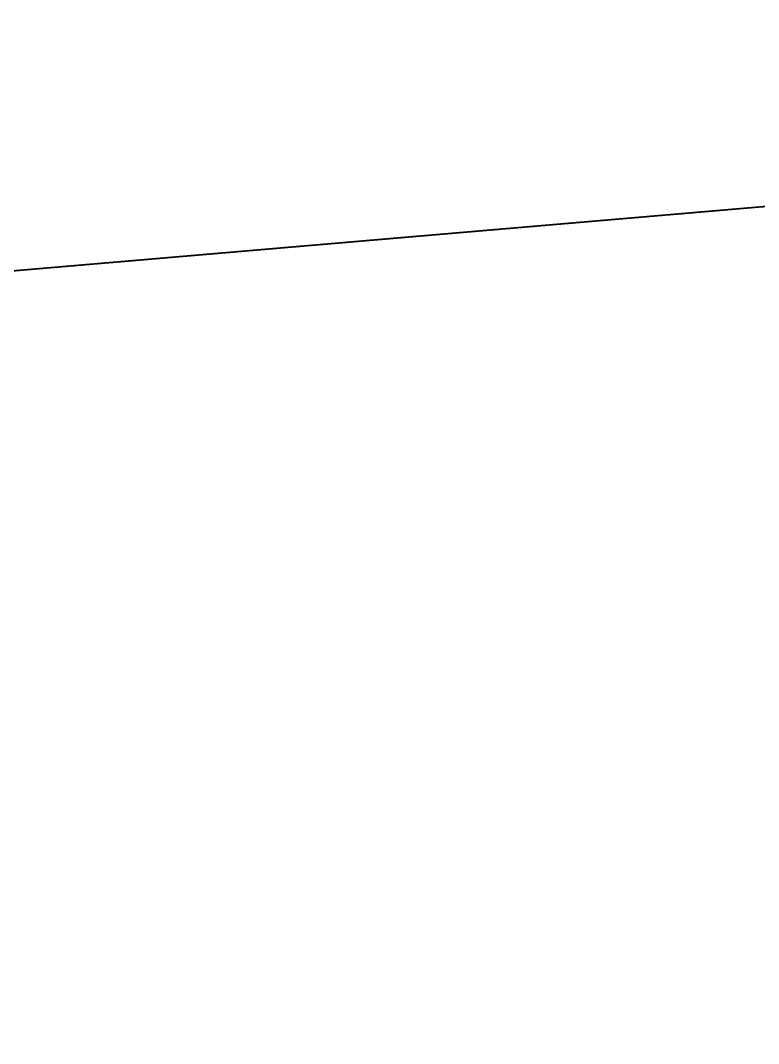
# Model space of a CAD drawing. Header units: millimetres. Extents: x 235072 to 246269, y 20126 to 21085.
# Drawn here: x 242964 to 243609, y 20126 to 21021 of the extents above; entities that cross this region are included whole.
import ezdxf

# ---------------------------------------------------------------- set-up
doc = ezdxf.new("R2010")
doc.units = ezdxf.units.MM
doc.header["$MEASUREMENT"] = 0
doc.linetypes.add('CENTER2', pattern=[1.125, 0.75, -0.125, 0.125, -0.125])
doc.linetypes.add('HIDDEN2', pattern=[0.1875, 0.125, -0.0625])
for name, color, linetype in [('Section 1-150-SL-B4-095', 14, 'Continuous'), ('Section 1-150-SL-B4-216', 85, 'Continuous'), ('Section 1-150-SL-B4-221', 85, 'Continuous'), ('Section 1-300-CEN-D3-224', 70, 'Continuous'), ('Section 1-300-FA-D4-256', 50, 'Continuous'), ('Section 1-A-FLOR', 192, 'Continuous'), ('Section 1-CENTER', 1, 'CENTER2'), ('Section 1-HIDDEN', 7, 'HIDDEN2'), ('Section 1-RE', 5, 'Continuous'), ('Section 1-S-COLS', 52, 'Continuous')]:
    doc.layers.add(name, color=color, linetype=linetype)

# ---------------------------------------------------------------- blocks, each defined once
blk = doc.blocks.new('*U36')
at = {"layer": 'Section 1-A-FLOR', "color": 0, "linetype": 'ByBlock', "lineweight": -2}
for p, q in [((243590.61, 20855.85, 21625), (235071.94, 20126.5, 21625)), ((243590.61, 20855.85, 22000), (235071.94, 20126.5, 22000)), ((243590.61, 20855.85, 21625), (243590.61, 20855.85, 22000))]:
    blk.add_line(p, q, dxfattribs=at)
blk = doc.blocks.new('*U156')
at = {"layer": 'Section 1-300-CEN-D3-224', "color": 0, "linetype": 'ByBlock', "lineweight": -2}
blk.add_line((242828.21, 20790.58, 24502.44), (244312.8, 20917.69, 24502.44), dxfattribs=at)
at = {"layer": 'Section 1-HIDDEN'}
blk.add_line((244312.8, 20917.69, 24340.52), (241108.85, 20643.37, 24340.52), dxfattribs=at)
blk = doc.blocks.new('*U169')
at = {"layer": 'Section 1-HIDDEN'}
for p, q in [((241519.59, 20678.54, 24397.67), (243557.2, 20852.99, 24397.67)), ((243557.2, 20852.99, 24288.13), (241519.59, 20678.54, 24288.13)), ((243557.2, 20852.99, 24397.67), (243557.2, 20852.99, 24178.59))]:
    blk.add_line(p, q, dxfattribs=at)
blk = doc.blocks.new('*U219')
at = {"layer": 'Section 1-150-SL-B4-095', "color": 0, "linetype": 'ByBlock', "lineweight": -2}
for p, q in [((242307.34, 20745.98, 22764.47), (242909.51, 20797.54, 22764.47)), ((242307.34, 20745.98, 22596.19), (242909.51, 20797.54, 22596.19)), ((242942.79, 20800.39, 22764.47), (242965.62, 20802.34, 22764.47)), ((242942.79, 20800.39, 22596.19), (242965.62, 20802.34, 22596.19))]:
    blk.add_line(p, q, dxfattribs=at)
at = {"layer": 'Section 1-CENTER'}
for p, q in [((242909.51, 20797.54, 22680.33), (242307.34, 20745.98, 22680.33)), ((242965.62, 20802.34, 22680.33), (242942.79, 20800.39, 22680.33))]:
    blk.add_line(p, q, dxfattribs=at)
at = {"layer": 'Section 1-HIDDEN'}
for p, q in [((242965.62, 20802.34, 22764.47), (242986.85, 20804.16, 22764.47)), ((242965.62, 20802.34, 22596.19), (242986.85, 20804.16, 22596.19)), ((242986.85, 20804.16, 22680.33), (242965.62, 20802.34, 22680.33)), ((242909.51, 20797.54, 22764.47), (242942.79, 20800.39, 22764.47)), ((242909.51, 20797.54, 22596.19), (242942.79, 20800.39, 22596.19)), ((242942.79, 20800.39, 22680.33), (242909.51, 20797.54, 22680.33))]:
    blk.add_line(p, q, dxfattribs=at)
blk = doc.blocks.new('*U224')
at = {"layer": 'Section 1-150-SL-B4-216', "color": 0, "linetype": 'ByBlock', "lineweight": -2}
for p, q in [((242942.79, 20800.39, 24082.55), (244656.3, 20947.1, 24082.55)), ((242942.79, 20800.39, 24022.23), (244656.3, 20947.1, 24022.23))]:
    blk.add_line(p, q, dxfattribs=at)
at = {"layer": 'Section 1-CENTER'}
blk.add_line((244656.3, 20947.1, 24052.39), (242942.79, 20800.39, 24052.39), dxfattribs=at)
blk = doc.blocks.new('*U228')
at = {"layer": 'Section 1-150-SL-B4-221', "color": 0, "linetype": 'ByBlock', "lineweight": -2}
for p, q in [((242826.96, 20790.47, 24346.87), (245513.9, 21020.52, 24346.87)), ((242956.19, 20801.54, 24178.59), (245372.35, 21008.4, 24178.59))]:
    blk.add_line(p, q, dxfattribs=at)
at = {"layer": 'Section 1-HIDDEN'}
blk.add_line((245339.98, 21005.63, 24262.73), (242723.63, 20781.62, 24262.73), dxfattribs=at)
blk = doc.blocks.new('*U256')
at = {"layer": 'Section 1-CENTER'}
for p, q in [((242989.92, 20804.42, 24235.74), (242962.02, 20802.03, 24235.74)), ((242926.15, 20798.96, 24190.79), (242926.15, 20798.96, 24205.58))]:
    blk.add_line(p, q, dxfattribs=at)
at = {"layer": 'Section 1-HIDDEN'}
for p, q in [((242862.39, 20793.5, 24265.89), (242962.02, 20802.03, 24265.89)), ((242962.02, 20802.03, 24235.74), (242862.39, 20793.5, 24235.74)), ((242862.39, 20793.5, 24205.59), (242896.11, 20796.39, 24205.59)), ((242926.15, 20798.96, 24235.74), (242896.11, 20796.39, 24205.59)), ((242896.11, 20796.39, 24205.59), (242896.11, 20796.39, 24205.58)), ((242896.11, 20796.39, 24190.79), (242896.11, 20796.39, 24180.07)), ((242956.19, 20801.54, 24205.59), (242926.15, 20798.96, 24235.74)), ((242926.15, 20798.96, 24171.74), (242926.15, 20798.96, 24190.79)), ((242926.15, 20798.96, 24205.58), (242926.15, 20798.96, 24235.74)), ((242956.19, 20801.54, 24205.59), (242962.02, 20802.03, 24205.59)), ((242956.19, 20801.54, 24205.59), (242956.19, 20801.54, 24205.58)), ((242956.19, 20801.54, 24190.79), (242956.19, 20801.54, 24180.07)), ((242862.39, 20793.5, 24265.89), (242862.39, 20793.5, 24235.74)), ((242862.39, 20793.5, 24235.74), (242862.39, 20793.5, 24205.59))]:
    blk.add_line(p, q, dxfattribs=at)
at = {"layer": 'Section 1-RE', "color": 0, "linetype": 'ByBlock', "lineweight": -2}
for p, q in [((242962.02, 20802.03, 24265.89), (242989.92, 20804.42, 24265.89)), ((242962.02, 20802.03, 24205.59), (242989.92, 20804.42, 24205.59)), ((242989.92, 20804.42, 24205.59), (242989.92, 20804.42, 24235.74)), ((242989.92, 20804.42, 24235.74), (242989.92, 20804.42, 24265.89)), ((242896.11, 20796.39, 24171.74), (242956.19, 20801.54, 24171.74)), ((242896.11, 20796.39, 24205.58), (242896.11, 20796.39, 24190.79)), ((242896.11, 20796.39, 24180.07), (242896.11, 20796.39, 24171.74)), ((242956.19, 20801.54, 24205.58), (242956.19, 20801.54, 24190.79)), ((242956.19, 20801.54, 24180.07), (242956.19, 20801.54, 24171.74))]:
    blk.add_line(p, q, dxfattribs=at)
blk = doc.blocks.new('*U266')
at = {"layer": 'Section 1-S-COLS', "color": 0, "linetype": 'ByBlock', "lineweight": -2}
for p, q in [((242978.28, 20803.43, 28529.57), (243405.12, 20839.97, 28529.57)), ((243405.12, 20839.97, 28529.57), (243417.77, 20841.06, 28529.57)), ((243405.12, 20839.97, 28529.57), (243405.12, 20839.97, 28529.57)), ((243405.12, 20839.97, 28529.57), (243405.12, 20839.97, 24502.44)), ((243405.12, 20839.97, 24178.59), (243405.12, 20839.97, 24082.55)), ((243405.12, 20839.97, 24022.23), (243405.12, 20839.97, 22000)), ((243405.12, 20839.97, 28529.57), (243405.12, 20839.97, 24502.44)), ((243405.12, 20839.97, 24178.59), (243405.12, 20839.97, 24082.55)), ((243405.12, 20839.97, 24022.23), (243405.12, 20839.97, 22000)), ((243417.77, 20841.06, 28529.57), (243417.77, 20841.06, 24502.44)), ((243417.77, 20841.06, 24178.59), (243417.77, 20841.06, 24082.55)), ((243417.77, 20841.06, 24022.23), (243417.77, 20841.06, 22000)), ((242965.62, 20802.34, 28529.57), (242965.63, 20802.34, 28529.57)), ((242965.62, 20802.34, 22000), (242965.62, 20802.34, 24022.23)), ((242965.62, 20802.34, 24082.55), (242965.62, 20802.34, 24178.59)), ((242965.62, 20802.34, 24502.44), (242965.62, 20802.34, 28529.57)), ((242965.63, 20802.34, 28529.57), (242978.28, 20803.43, 28529.57)), ((242965.63, 20802.34, 28529.57), (242965.63, 20802.34, 24502.44)), ((242965.63, 20802.34, 24178.59), (242965.63, 20802.34, 24082.55)), ((242965.63, 20802.34, 24022.23), (242965.63, 20802.34, 22000)), ((242978.28, 20803.43, 28529.57), (242978.28, 20803.43, 24502.44)), ((242978.28, 20803.43, 24178.59), (242978.28, 20803.43, 24082.55)), ((242978.28, 20803.43, 24022.23), (242978.28, 20803.43, 22000))]:
    blk.add_line(p, q, dxfattribs=at)
blk = doc.blocks.new('*U267')
at = {"layer": 'Section 1-HIDDEN'}
for p, q in [((243051.62, 20809.71, 22680.33), (242986.85, 20804.16, 22680.33)), ((242986.85, 20804.16, 22764.48), (243034.68, 20808.26, 22772.33)), ((242986.85, 20804.16, 22596.18), (243034.68, 20808.26, 22588.33)), ((242986.85, 20804.16, 22764.48), (242986.85, 20804.16, 22596.18)), ((243051.62, 20809.71, 22596.18), (243034.68, 20808.26, 22596.18)), ((243051.62, 20809.71, 22764.48), (243034.68, 20808.26, 22764.48)), ((243051.62, 20809.71, 22540.33), (243034.68, 20808.26, 22540.33)), ((243051.62, 20809.71, 22820.33), (243034.68, 20808.26, 22820.33)), ((243034.68, 20808.26, 22820.33), (243034.68, 20808.26, 22540.33)), ((243051.62, 20809.71, 22540.33), (243051.62, 20809.71, 22820.33))]:
    blk.add_line(p, q, dxfattribs=at)
blk = doc.blocks.new('*U268')
at = {"layer": 'Section 1-CENTER'}
blk.add_line((245317.95, 21003.75, 24235.74), (242989.92, 20804.42, 24235.74), dxfattribs=at)
at = {"layer": 'Section 1-RE', "color": 0, "linetype": 'ByBlock', "lineweight": -2}
for p, q in [((242989.92, 20804.42, 24265.9), (245317.95, 21003.75, 24265.9)), ((242989.92, 20804.42, 24205.58), (245317.95, 21003.75, 24205.58)), ((242989.92, 20804.42, 24205.58), (242989.92, 20804.42, 24265.9))]:
    blk.add_line(p, q, dxfattribs=at)
blk = doc.blocks.new('*U269')
at = {"layer": 'Section 1-HIDDEN'}
for p, q in [((243054.61, 20809.96, 22596.18), (243051.62, 20809.71, 22596.18)), ((243054.61, 20809.96, 22764.48), (243051.62, 20809.71, 22764.48)), ((243054.61, 20809.96, 22540.33), (243051.62, 20809.71, 22540.33)), ((243054.61, 20809.96, 22820.33), (243051.62, 20809.71, 22820.33)), ((243051.62, 20809.71, 22820.33), (243051.62, 20809.71, 22540.33)), ((243054.61, 20809.96, 22540.33), (243054.61, 20809.96, 22820.33))]:
    blk.add_line(p, q, dxfattribs=at)
blk = doc.blocks.new('*U270')
at = {"layer": 'Section 1-HIDDEN'}
for p, q in [((243054.61, 20809.96, 22680.33), (243353.51, 20835.55, 22680.33)), ((243104.42, 20814.23, 22845.33), (243303.7, 20831.29, 22845.33)), ((243104.42, 20814.23, 22515.33), (243303.7, 20831.29, 22515.33)), ((243303.7, 20831.29, 22768.83), (243330.6, 20833.59, 22768.83)), ((243303.7, 20831.29, 22591.83), (243330.6, 20833.59, 22591.83)), ((243303.7, 20831.29, 22515.33), (243303.7, 20831.29, 22845.33)), ((243330.6, 20833.59, 22820.33), (243353.51, 20835.55, 22820.33)), ((243330.6, 20833.59, 22540.33), (243353.51, 20835.55, 22540.33)), ((243330.6, 20833.59, 22820.33), (243330.6, 20833.59, 22540.33)), ((243353.51, 20835.55, 22540.33), (243353.51, 20835.55, 22820.33)), ((243077.52, 20811.92, 22768.83), (243104.42, 20814.23, 22768.83)), ((243077.52, 20811.92, 22591.83), (243104.42, 20814.23, 22591.83)), ((243104.42, 20814.23, 22845.33), (243104.42, 20814.23, 22515.33)), ((243054.61, 20809.96, 22820.33), (243077.52, 20811.92, 22820.33)), ((243054.61, 20809.96, 22540.33), (243077.52, 20811.92, 22540.33)), ((243054.61, 20809.96, 22820.33), (243054.61, 20809.96, 22540.33)), ((243077.52, 20811.92, 22540.33), (243077.52, 20811.92, 22820.33))]:
    blk.add_line(p, q, dxfattribs=at)
blk = doc.blocks.new('*U272')
at = {"layer": 'Section 1-HIDDEN'}
for p, q in [((243353.51, 20835.55, 22764.48), (243356.5, 20835.81, 22764.48)), ((243353.51, 20835.55, 22596.18), (243356.5, 20835.81, 22596.18)), ((243353.51, 20835.55, 22820.33), (243356.5, 20835.81, 22820.33)), ((243353.51, 20835.55, 22540.33), (243356.5, 20835.81, 22540.33)), ((243353.51, 20835.55, 22820.33), (243353.51, 20835.55, 22540.33)), ((243356.5, 20835.81, 22540.33), (243356.5, 20835.81, 22820.33))]:
    blk.add_line(p, q, dxfattribs=at)
blk = doc.blocks.new('*U273')
at = {"layer": 'Section 1-150-SL-B4-095', "color": 0, "linetype": 'ByBlock', "lineweight": -2}
for p, q in [((243421.26, 20841.35, 22596.18), (243417.77, 20841.06, 22595.61)), ((243421.26, 20841.35, 22764.48), (243417.77, 20841.06, 22765.06)), ((243421.26, 20841.35, 22596.18), (243421.26, 20841.35, 22764.48))]:
    blk.add_line(p, q, dxfattribs=at)
at = {"layer": 'Section 1-HIDDEN'}
for p, q in [((243356.5, 20835.81, 22680.33), (243421.26, 20841.35, 22680.33)), ((243417.77, 20841.06, 22595.61), (243373.44, 20837.26, 22588.33)), ((243417.77, 20841.06, 22765.06), (243373.44, 20837.26, 22772.33)), ((243356.5, 20835.81, 22764.48), (243373.44, 20837.26, 22764.48)), ((243356.5, 20835.81, 22596.18), (243373.44, 20837.26, 22596.18)), ((243356.5, 20835.81, 22820.33), (243373.44, 20837.26, 22820.33)), ((243356.5, 20835.81, 22540.33), (243373.44, 20837.26, 22540.33)), ((243356.5, 20835.81, 22820.33), (243356.5, 20835.81, 22540.33)), ((243373.44, 20837.26, 22540.33), (243373.44, 20837.26, 22820.33))]:
    blk.add_line(p, q, dxfattribs=at)
blk = doc.blocks.new('*U274')
at = {"layer": 'Section 1-300-FA-D4-256', "color": 0, "linetype": 'ByBlock', "lineweight": -2}
for p, q in [((243650.52, 20860.98, 24119.98), (243818.18, 20875.34, 24119.98)), ((243818.18, 20875.34, 24178.59), (243818.18, 20875.34, 24119.98)), ((243650.52, 20860.98, 24178.59), (243650.52, 20860.98, 24119.98))]:
    blk.add_line(p, q, dxfattribs=at)
at = {"layer": 'Section 1-CENTER'}
blk.add_line((243734.35, 20868.16, 24119.98), (243734.35, 20868.16, 24178.59), dxfattribs=at)
at = {"layer": 'Section 1-HIDDEN'}
for p, q in [((243911.51, 20883.33, 24397.67), (243557.2, 20852.99, 24397.67)), ((243557.2, 20852.99, 24288.13), (243911.51, 20883.33, 24288.13)), ((243734.35, 20868.16, 24178.59), (243734.35, 20868.16, 24288.13)), ((243557.2, 20852.99, 24397.67), (243557.2, 20852.99, 24178.59))]:
    blk.add_line(p, q, dxfattribs=at)
for points, knots in [([(243650.52, 20860.98, 24178.59), (243650.52, 20860.98, 24178.59), (243650.66, 20860.99, 24178.7), (243651.22, 20861.04, 24179.13), (243651.64, 20861.08, 24179.45), (243652.76, 20861.17, 24180.31), (243653.47, 20861.23, 24180.85), (243655.14, 20861.38, 24182.11), (243656.11, 20861.46, 24182.84), (243658.29, 20861.65, 24184.46), (243659.51, 20861.75, 24185.36), (243662.15, 20861.98, 24187.28), (243663.58, 20862.1, 24188.31), (243666.62, 20862.36, 24190.45), (243668.22, 20862.5, 24191.57), (243671.56, 20862.78, 24193.84), (243673.3, 20862.93, 24195), (243676.9, 20863.24, 24197.34), (243678.83, 20863.41, 24198.56), (243682.9, 20863.75, 24201.04), (243685.03, 20863.94, 24202.3), (243689.48, 20864.32, 24204.8), (243691.8, 20864.52, 24206.04), (243696.59, 20864.93, 24208.43), (243699.06, 20865.14, 24209.59), (243704.14, 20865.57, 24211.75), (243706.74, 20865.8, 24212.76), (243712.06, 20866.25, 24214.55), (243714.77, 20866.48, 24215.34), (243720.28, 20866.96, 24216.63), (243723.07, 20867.19, 24217.14), (243728.69, 20867.68, 24217.82), (243731.52, 20867.92, 24217.99), (243734.35, 20868.16, 24217.99)], [404.225433, 404.225433, 404.225433, 404.225433, 412.543584, 412.543584, 420.861735, 420.861735, 429.179886, 429.179886, 437.498037, 437.498037, 445.816188, 445.816188, 454.134339, 454.134339, 462.45249, 462.45249, 470.770641, 470.770641, 479.295216, 479.295216, 487.819792, 487.819792, 496.344367, 496.344367, 504.868943, 504.868943, 513.393518, 513.393518, 521.918094, 521.918094, 530.442669, 530.442669, 538.967244, 538.967244, 538.967244, 538.967244]), ([(243734.35, 20868.16, 24217.99), (243737.18, 20868.4, 24217.99), (243740.02, 20868.65, 24217.82), (243745.64, 20869.13, 24217.14), (243748.43, 20869.37, 24216.63), (243753.93, 20869.84, 24215.34), (243756.65, 20870.07, 24214.55), (243761.97, 20870.52, 24212.76), (243764.57, 20870.75, 24211.75), (243769.65, 20871.18, 24209.59), (243772.12, 20871.39, 24208.43), (243776.91, 20871.8, 24206.04), (243779.22, 20872, 24204.8), (243783.67, 20872.38, 24202.3), (243785.81, 20872.57, 24201.04), (243789.88, 20872.91, 24198.56), (243791.81, 20873.08, 24197.34), (243795.41, 20873.39, 24195), (243797.14, 20873.54, 24193.84), (243800.49, 20873.82, 24191.57), (243802.09, 20873.96, 24190.45), (243805.13, 20874.22, 24188.31), (243806.55, 20874.34, 24187.28), (243809.2, 20874.57, 24185.36), (243810.41, 20874.67, 24184.46), (243812.6, 20874.86, 24182.84), (243813.57, 20874.94, 24182.11), (243815.24, 20875.09, 24180.85), (243815.94, 20875.15, 24180.31), (243817.07, 20875.24, 24179.45), (243817.49, 20875.28, 24179.13), (243818.05, 20875.33, 24178.7), (243818.18, 20875.34, 24178.59), (243818.18, 20875.34, 24178.59)], [0, 0, 0, 0, 8.524575, 8.524575, 17.049151, 17.049151, 25.573726, 25.573726, 34.098302, 34.098302, 42.622877, 42.622877, 51.147453, 51.147453, 59.672028, 59.672028, 68.196604, 68.196604, 76.514754, 76.514754, 84.832905, 84.832905, 93.151056, 93.151056, 101.469207, 101.469207, 109.787358, 109.787358, 118.105509, 118.105509, 126.42366, 126.42366, 134.741811, 134.741811, 134.741811, 134.741811])]:
    blk.add_open_spline(points, degree=3, knots=knots, dxfattribs=at)
blk = doc.blocks.new('*U271')
at = {"layer": 'Section 1-150-SL-B4-095', "color": 0, "linetype": 'ByBlock', "lineweight": -2}
for p, q in [((244101.94, 20899.63, 22596.19), (243421.26, 20841.35, 22596.19)), ((244101.94, 20899.63, 22764.47), (243421.26, 20841.35, 22764.47)), ((244101.94, 20899.63, 22764.47), (244101.94, 20899.63, 22596.19))]:
    blk.add_line(p, q, dxfattribs=at)
at = {"layer": 'Section 1-CENTER'}
blk.add_line((243421.26, 20841.35, 22680.33), (244101.94, 20899.63, 22680.33), dxfattribs=at)
at = {"layer": 'Section 1-HIDDEN'}
for p, q in [((243421.26, 20841.35, 22596.19), (243288.68, 20830, 22596.19)), ((243421.26, 20841.35, 22764.47), (243288.68, 20830, 22764.47)), ((243288.68, 20830, 22680.33), (243421.26, 20841.35, 22680.33)), ((243288.68, 20830, 22596.19), (243288.68, 20830, 22764.47))]:
    blk.add_line(p, q, dxfattribs=at)
blk = doc.blocks.new('*U338')
at = {"layer": 'Section 1-150-SL-B4-095'}
blk.add_blockref('*U271', (0, 0), dxfattribs=at)

msp = doc.modelspace()

# ---------------------------------------------------------------- block references
at = {"layer": 'Section 1-150-SL-B4-095'}
for name in ['*U338', '*U273', '*U270', '*U272', '*U219', '*U267', '*U269']:
    msp.add_blockref(name, (0, 0), dxfattribs=at)
at = {"layer": 'Section 1-150-SL-B4-216'}
msp.add_blockref('*U224', (0, 0), dxfattribs=at)
at = {"layer": 'Section 1-150-SL-B4-221'}
msp.add_blockref('*U228', (0, 0), dxfattribs=at)
at = {"layer": 'Section 1-300-CEN-D3-224'}
msp.add_blockref('*U156', (0, 0), dxfattribs=at)
at = {"layer": 'Section 1-300-FA-D4-256'}
for name in ['*U274', '*U169']:
    msp.add_blockref(name, (0, 0), dxfattribs=at)
at = {"layer": 'Section 1-A-FLOR'}
msp.add_blockref('*U36', (0, 0), dxfattribs=at)
at = {"layer": 'Section 1-RE'}
for name in ['*U268', '*U256']:
    msp.add_blockref(name, (0, 0), dxfattribs=at)
at = {"layer": 'Section 1-S-COLS'}
msp.add_blockref('*U266', (0, 0), dxfattribs=at)

doc.saveas('drawing.dxf')
